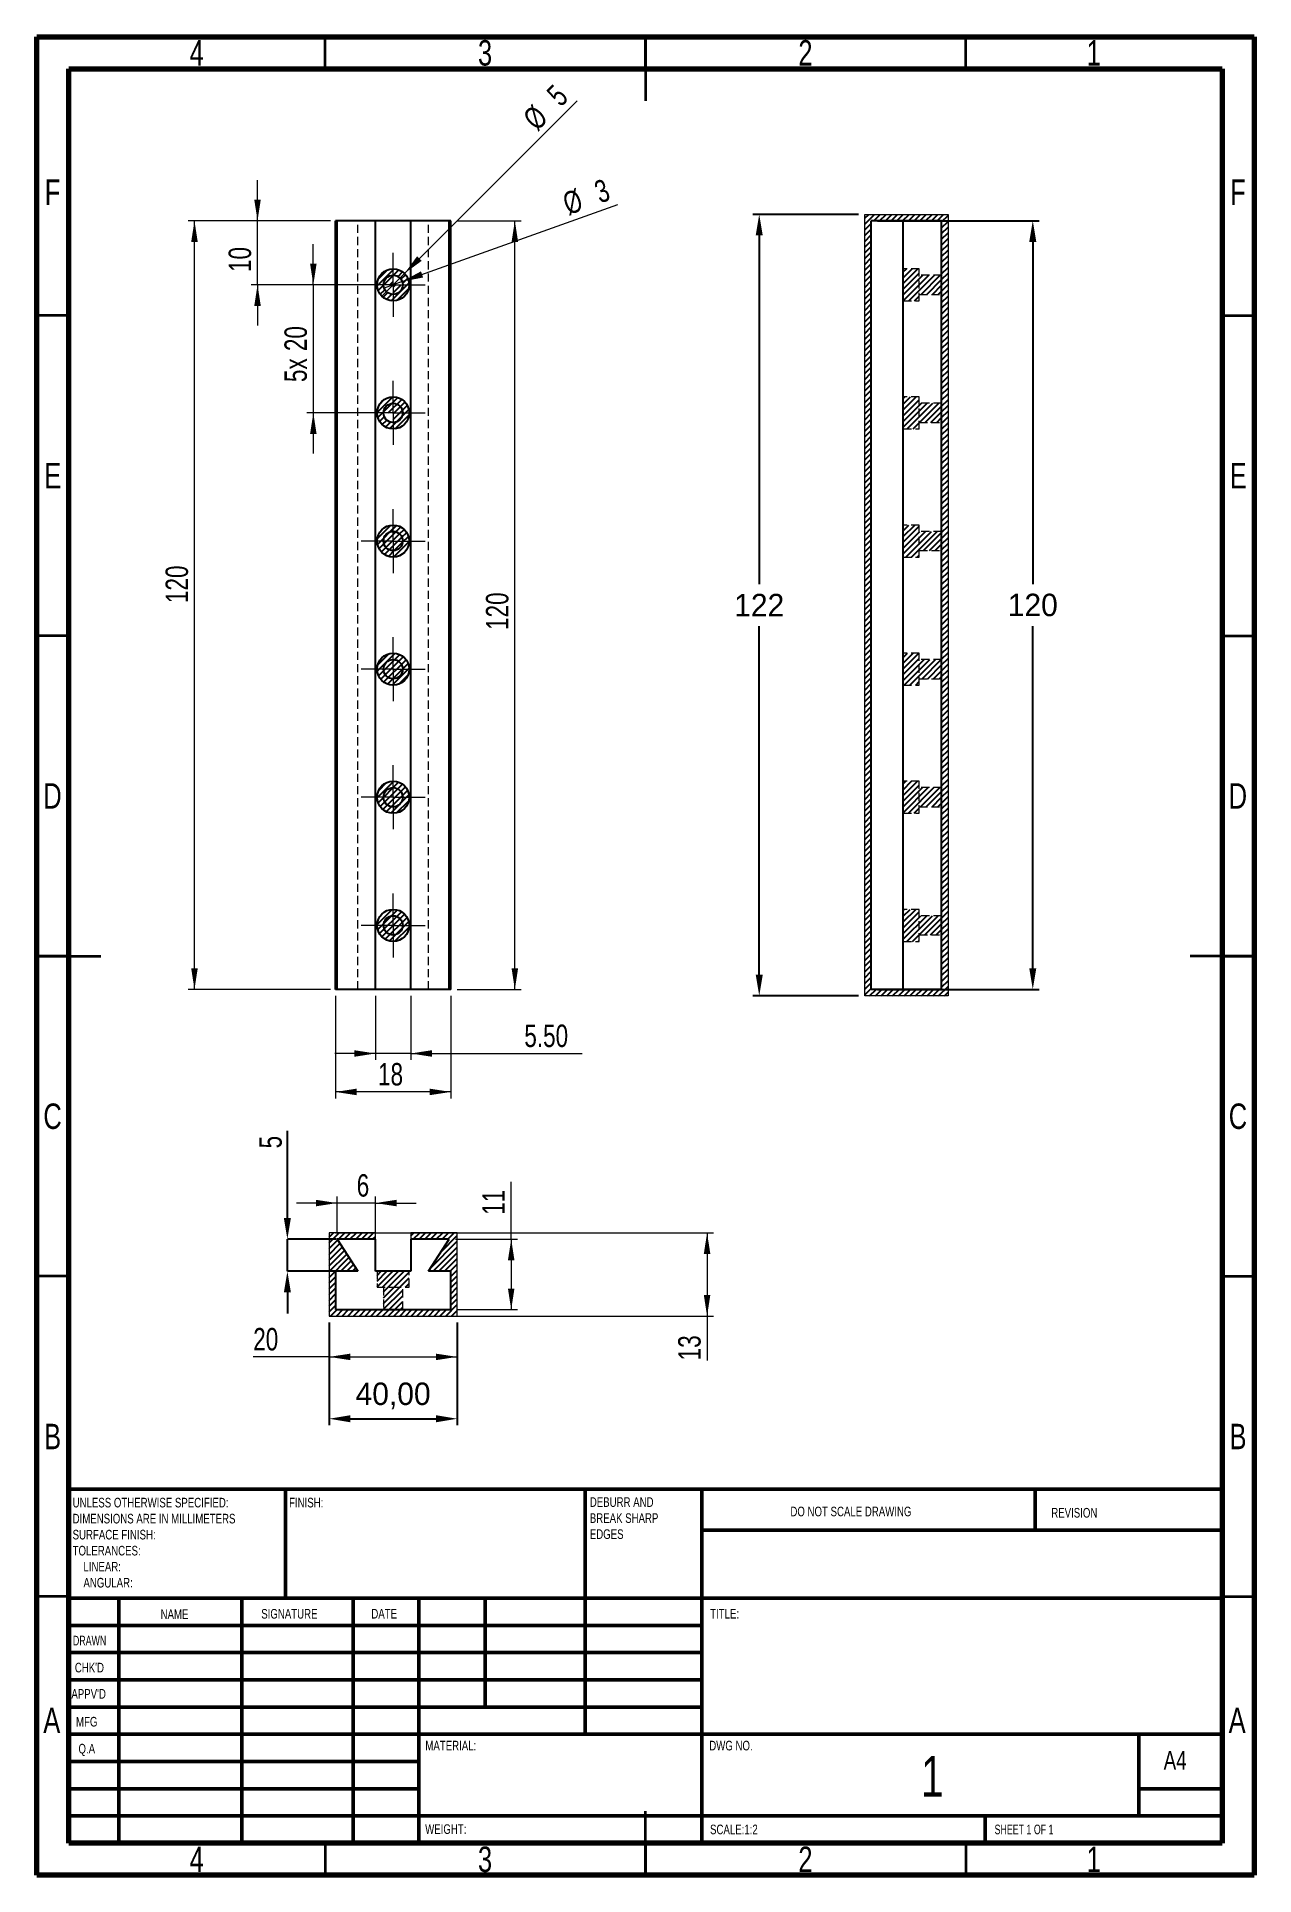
# Model space of a CAD drawing. Header units: millimetres. Extents: x 15 to 205, y 5 to 292.
import ezdxf

# ---------------------------------------------------------------- set-up
doc = ezdxf.new("R2010")
doc.units = ezdxf.units.MM
doc.header["$PDSIZE"] = -1
doc.linetypes.add('HIDDEN', pattern=[1.905, 1.27, -0.635])
doc.styles.add('SLDTEXTSTYLE0', font='TXT', dxfattribs={"width": 0.75})
doc.styles.add('SLDTEXTSTYLE1', font='TXT', dxfattribs={"width": 0.686449})
doc.styles.add('SLDTEXTSTYLE2', font='TXT', dxfattribs={"width": 0.6875})
doc.dimstyles.new('ISO-25', dxfattribs={"dimtxt": 2.5, "dimasz": 2.5, "dimexe": 1.25, "dimexo": 0.625, "dimtad": 1, "dimtxsty": 'Standard', "dimcen": 2.5, "dimadec": 0, "dimazin": 0, "dimtfac": 1, "dimtmove": 0, "dimatfit": 3, "dimfxl": 1, "dimarcsym": 0})
doc.dimstyles.new('SLDDIMSTYLE0', dxfattribs={"dimtxt": 3.5, "dimasz": 3.302, "dimexe": 0, "dimexo": 0.0625, "dimgap": 0.875, "dimtad": 1, "dimrnd": 1e-09, "dimzin": 12, "dimdsep": 46, "dimtxsty": 'SLDTEXTSTYLE0', "dimsah": 1, "dimcen": 0.09, "dimadec": 0, "dimazin": 3, "dimtfac": 1, "dimtmove": 0, "dimatfit": 0, "dimfxl": 1, "dimfrac": 2, "dimtolj": 1, "dimtzin": 12, "dimarcsym": 0})
doc.dimstyles.new('SLDDIMSTYLE1', dxfattribs={"dimtxt": 3.5, "dimasz": 3.302, "dimexe": 0, "dimexo": 0.0625, "dimgap": 0.875, "dimtad": 1, "dimrnd": 1e-09, "dimzin": 12, "dimdsep": 46, "dimtxsty": 'SLDTEXTSTYLE0', "dimblk1": 'NONE', "dimsah": 1, "dimcen": 0, "dimadec": 0, "dimazin": 3, "dimtfac": 1, "dimtmove": 0, "dimatfit": 3, "dimldrblk": 'NONE', "dimfxl": 1, "dimfrac": 2, "dimtolj": 1, "dimtzin": 12, "dimarcsym": 0})
doc.dimstyles.new('SLDDIMSTYLE2', dxfattribs={"dimtxt": 3.5, "dimasz": 3.302, "dimexe": 0, "dimexo": 0.0625, "dimgap": 0.875, "dimtad": 1, "dimrnd": 1e-09, "dimzin": 12, "dimdsep": 46, "dimtxsty": 'SLDTEXTSTYLE0', "dimsah": 1, "dimcen": 0.09, "dimadec": 0, "dimazin": 3, "dimtfac": 1, "dimtofl": 0, "dimtmove": 0, "dimatfit": 3, "dimfxl": 1, "dimfrac": 2, "dimtolj": 1, "dimtzin": 12, "dimarcsym": 0})
doc.dimstyles.new('SLDDIMSTYLE3', dxfattribs={"dimtxt": 3.5, "dimasz": 3.302, "dimexe": 0, "dimexo": 0.0625, "dimgap": 0.875, "dimtad": 1, "dimrnd": 1e-09, "dimzin": 4, "dimdsep": 46, "dimtxsty": 'SLDTEXTSTYLE0', "dimsah": 1, "dimcen": 0.09, "dimadec": 0, "dimazin": 1, "dimtfac": 1, "dimtmove": 0, "dimatfit": 0, "dimfxl": 1, "dimfrac": 2, "dimtolj": 1, "dimtzin": 12, "dimarcsym": 0})

# ---------------------------------------------------------------- blocks, each defined once
blk = doc.blocks.new('SW_NOTE_0')
at = {"color": 0, "linetype": 'Continuous', "lineweight": 0, "char_height": 1.5, "attachment_point": 1, "style": 'SLDTEXTSTYLE0'}
for s, insert in [('UNLESS OTHERWISE SPECIFIED:', (0, 1.93)), ('DIMENSIONS ARE IN MILLIMETERS', (0, -0.57)), ('TOLERANCES:', (0, -5.57)), ('SURFACE FINISH:', (0, -3.07)), ('LINEAR:', (1.69, -8.07)), ('ANGULAR:', (1.69, -10.57))]:
    blk.add_mtext(s, dxfattribs=dict(at, insert=insert))
blk = doc.blocks.new('SW_NOTE_1')
at = {"color": 0, "linetype": 'Continuous', "lineweight": 0, "char_height": 1.5, "attachment_point": 1, "style": 'SLDTEXTSTYLE0'}
for s, insert in [('DEBURR AND', (0, 1.93)), ('BREAK SHARP', (0, -0.57)), ('EDGES', (0, -3.07))]:
    blk.add_mtext(s, dxfattribs=dict(at, insert=insert))
blk = doc.blocks.new('_D')
at = {"color": 7, "linetype": 'Continuous', "lineweight": 18, "transparency": 16777216}
for p, q in [((58.16, 253.28), (58.16, 259.63)), ((69.61, 253.28), (57.16, 253.28)), ((58.16, 253.28), (58.16, 233.28)), ((69.61, 233.28), (57.16, 233.28)), ((58.16, 233.28), (58.16, 226.93))]:
    blk.add_line(p, q, dxfattribs=at)
for points in [[(58.16, 253.28), (58.67, 256.58), (57.65, 256.58)], [(58.16, 233.28), (57.65, 229.98), (58.67, 229.98)]]:
    blk.add_solid(points, dxfattribs=at)
at = {"color": 7, "linetype": 'Continuous', "lineweight": 18, "transparency": 16777216, "char_height": 3.5, "attachment_point": 1, "rotation": 90, "style": 'SLDTEXTSTYLE0'}
for s, insert in [('20', (53.65, 242.93)), ('5x', (53.65, 238.1))]:
    blk.add_mtext(s, dxfattribs=dict(at, insert=insert))
blk = doc.blocks.new('_D_1')
at = {"color": 7, "linetype": 'Continuous', "lineweight": 18, "transparency": 16777216}
for q in [(99.35, 282.02), (68.84, 251.51)]:
    blk.add_line((72.38, 255.05), q, dxfattribs=at)
blk.add_solid([(72.38, 255.05), (75.07, 257.02), (74.36, 257.74)], dxfattribs=at)
at = {"color": 7, "linetype": 'Continuous', "lineweight": 18, "transparency": 16777216, "char_height": 3.5, "attachment_point": 1, "rotation": 45, "style": 'SLDTEXTSTYLE0'}
for s, insert in [('5', (94.3, 283.41)), ('%%c', (90.6, 279.64))]:
    blk.add_mtext(s, dxfattribs=dict(at, insert=insert))
blk = doc.blocks.new('_NONE')
blk = doc.blocks.new('_D_2')
at = {"color": 7, "linetype": 'Continuous', "lineweight": 18, "transparency": 16777216}
for q in [(105.68, 265.83), (69.2, 252.77)]:
    blk.add_line((72.02, 253.79), q, dxfattribs=at)
blk.add_solid([(72.02, 253.79), (75.3, 254.42), (74.96, 255.38)], dxfattribs=at)
at = {"color": 7, "linetype": 'Continuous', "lineweight": 18, "transparency": 16777216, "char_height": 3.5, "attachment_point": 1, "rotation": 19.6987, "style": 'SLDTEXTSTYLE0'}
for s, insert in [('%%c', (96.76, 267.42)), ('3', (101.71, 269.25))]:
    blk.add_mtext(s, dxfattribs=dict(at, insert=insert))
blk = doc.blocks.new('_D_3')
at = {"color": 7, "linetype": 'Continuous', "lineweight": 18, "transparency": 16777216}
for p, q in [((49.45, 263.28), (49.45, 269.63)), ((60.61, 263.28), (48.45, 263.28)), ((49.45, 253.28), (49.45, 263.28)), ((64.61, 253.28), (48.45, 253.28)), ((49.45, 253.28), (49.45, 246.93))]:
    blk.add_line(p, q, dxfattribs=at)
for points in [[(49.45, 263.28), (49.96, 266.58), (48.94, 266.58)], [(49.45, 253.28), (48.94, 249.98), (49.96, 249.98)]]:
    blk.add_solid(points, dxfattribs=at)
at = {"color": 7, "linetype": 'Continuous', "lineweight": 18, "transparency": 16777216, "insert": (44.94, 255.28), "char_height": 3.5, "attachment_point": 1, "rotation": 90, "style": 'SLDTEXTSTYLE0'}
blk.add_mtext('10', dxfattribs=at)
blk = doc.blocks.new('_D_4')
at = {"color": 7, "linetype": 'Continuous', "lineweight": 18, "transparency": 16777216}
for p, q in [((60.86, 263.28), (38.61, 263.28)), ((39.61, 143.28), (39.61, 263.28)), ((60.86, 143.28), (38.61, 143.28))]:
    blk.add_line(p, q, dxfattribs=at)
for points in [[(39.61, 263.28), (39.1, 259.98), (40.12, 259.98)], [(39.61, 143.28), (40.12, 146.58), (39.1, 146.58)]]:
    blk.add_solid(points, dxfattribs=at)
at = {"color": 7, "linetype": 'Continuous', "lineweight": 18, "transparency": 16777216, "insert": (35.1, 203.6), "char_height": 3.5, "attachment_point": 1, "rotation": 90, "style": 'SLDTEXTSTYLE0'}
blk.add_mtext('120', dxfattribs=at)
blk = doc.blocks.new('_D_5')
at = {"color": 7, "linetype": 'Continuous', "lineweight": 18, "transparency": 16777216}
for p, q in [((61.61, 142.28), (61.61, 126.28)), ((79.61, 142.28), (79.61, 126.28)), ((79.61, 127.28), (61.61, 127.28))]:
    blk.add_line(p, q, dxfattribs=at)
for points in [[(61.61, 127.28), (64.91, 126.77), (64.91, 127.79)], [(79.61, 127.28), (76.31, 127.79), (76.31, 126.77)]]:
    blk.add_solid(points, dxfattribs=at)
at = {"color": 7, "linetype": 'Continuous', "lineweight": 18, "transparency": 16777216, "insert": (68.26, 131.79), "char_height": 3.5, "attachment_point": 1, "style": 'SLDTEXTSTYLE0'}
blk.add_mtext('18', dxfattribs=at)
blk = doc.blocks.new('_D_6')
at = {"color": 7, "linetype": 'Continuous', "lineweight": 18, "transparency": 16777216}
for p, q in [((80.61, 263.28), (90.61, 263.28)), ((89.61, 143.28), (89.61, 263.28)), ((80.61, 143.28), (90.61, 143.28))]:
    blk.add_line(p, q, dxfattribs=at)
for points in [[(89.61, 263.28), (89.1, 259.98), (90.12, 259.98)], [(89.61, 143.28), (90.12, 146.58), (89.1, 146.58)]]:
    blk.add_solid(points, dxfattribs=at)
at = {"color": 7, "linetype": 'Continuous', "lineweight": 18, "transparency": 16777216, "insert": (85.1, 199.4), "char_height": 3.5, "attachment_point": 1, "rotation": 90, "style": 'SLDTEXTSTYLE0'}
blk.add_mtext('120', dxfattribs=at)
blk = doc.blocks.new('_D_7')
at = {"color": 7, "linetype": 'Continuous', "lineweight": 18, "transparency": 16777216}
for p, q in [((67.86, 142.28), (67.86, 132.28)), ((73.36, 142.28), (73.36, 132.28)), ((67.86, 133.28), (61.51, 133.28)), ((73.36, 133.28), (67.86, 133.28)), ((73.36, 133.28), (100.14, 133.28))]:
    blk.add_line(p, q, dxfattribs=at)
for points in [[(67.86, 133.28), (64.56, 133.79), (64.56, 132.77)], [(73.36, 133.28), (76.66, 132.77), (76.66, 133.79)]]:
    blk.add_solid(points, dxfattribs=at)
at = {"color": 7, "linetype": 'Continuous', "lineweight": 18, "transparency": 16777216, "insert": (91.09, 137.79), "char_height": 3.5, "attachment_point": 1, "style": 'SLDTEXTSTYLE0'}
blk.add_mtext('5.50', dxfattribs=at)
blk = doc.blocks.new('SW_CENTERMARKSYMBOL_0')
at = {"color": 0, "linetype": 'Continuous', "lineweight": 0}
for p, q in [((0, 2.5), (0, 5)), ((-2.5, 0), (-5, 0)), ((0, 0), (-2.5, 0)), ((0, 0), (0, 2.5)), ((0, 0), (0, -2.5)), ((0, 0), (2.5, 0)), ((2.5, 0), (5, 0)), ((0, -2.5), (0, -5))]:
    blk.add_line(p, q, dxfattribs=at)
blk = doc.blocks.new('SW_CENTERMARKSYMBOL_1')
at = {"color": 0, "linetype": 'Continuous', "lineweight": 0}
for p, q in [((0, 2.5), (0, 5)), ((-2.5, 0), (-5, 0)), ((0, 0), (-2.5, 0)), ((0, 0), (0, 2.5)), ((0, 0), (0, -2.5)), ((0, 0), (2.5, 0)), ((2.5, 0), (5, 0)), ((0, -2.5), (0, -5))]:
    blk.add_line(p, q, dxfattribs=at)
blk = doc.blocks.new('SW_CENTERMARKSYMBOL_2')
at = {"color": 0, "linetype": 'Continuous', "lineweight": 0}
for p, q in [((0, 2.5), (0, 5)), ((-2.5, 0), (-5, 0)), ((0, 0), (-2.5, 0)), ((0, 0), (0, 2.5)), ((0, 0), (0, -2.5)), ((0, 0), (2.5, 0)), ((2.5, 0), (5, 0)), ((0, -2.5), (0, -5))]:
    blk.add_line(p, q, dxfattribs=at)
blk = doc.blocks.new('SW_CENTERMARKSYMBOL_3')
at = {"color": 0, "linetype": 'Continuous', "lineweight": 0}
for p, q in [((0, 2.5), (0, 5)), ((-2.5, 0), (-5, 0)), ((0, 0), (-2.5, 0)), ((0, 0), (0, 2.5)), ((0, 0), (0, -2.5)), ((0, 0), (2.5, 0)), ((2.5, 0), (5, 0)), ((0, -2.5), (0, -5))]:
    blk.add_line(p, q, dxfattribs=at)
blk = doc.blocks.new('SW_CENTERMARKSYMBOL_4')
at = {"color": 0, "linetype": 'Continuous', "lineweight": 0}
for p, q in [((0, 2.5), (0, 5)), ((-2.5, 0), (-5, 0)), ((0, 0), (-2.5, 0)), ((0, 0), (0, 2.5)), ((0, 0), (0, -2.5)), ((0, 0), (2.5, 0)), ((2.5, 0), (5, 0)), ((0, -2.5), (0, -5))]:
    blk.add_line(p, q, dxfattribs=at)
blk = doc.blocks.new('SW_CENTERMARKSYMBOL_5')
at = {"color": 0, "linetype": 'Continuous', "lineweight": 0}
for p, q in [((0, 2.5), (0, 5)), ((-2.5, 0), (-5, 0)), ((0, 0), (-2.5, 0)), ((0, 0), (0, 2.5)), ((0, 0), (0, -2.5)), ((0, 0), (2.5, 0)), ((2.5, 0), (5, 0)), ((0, -2.5), (0, -5))]:
    blk.add_line(p, q, dxfattribs=at)
blk = doc.blocks.new('SW_CENTERMARKSYMBOL_6')
at = {"color": 0, "linetype": 'Continuous', "lineweight": 0}
for p, q in [((0, 2.5), (0, 5)), ((-2.5, 0), (-5, 0)), ((0, 0), (-2.5, 0)), ((0, 0), (0, 2.5)), ((0, 0), (0, -2.5)), ((0, 0), (2.5, 0)), ((2.5, 0), (5, 0)), ((0, -2.5), (0, -5))]:
    blk.add_line(p, q, dxfattribs=at)
blk = doc.blocks.new('SW_CENTERMARKSYMBOL_7')
at = {"color": 0, "linetype": 'Continuous', "lineweight": 0}
for p, q in [((0, 2.5), (0, 5)), ((-2.5, 0), (-5, 0)), ((0, 0), (-2.5, 0)), ((0, 0), (0, 2.5)), ((0, 0), (0, -2.5)), ((0, 0), (2.5, 0)), ((2.5, 0), (5, 0)), ((0, -2.5), (0, -5))]:
    blk.add_line(p, q, dxfattribs=at)
blk = doc.blocks.new('SW_CENTERMARKSYMBOL_8')
at = {"color": 0, "linetype": 'Continuous', "lineweight": 0}
for p, q in [((0, 2.5), (0, 5)), ((-2.5, 0), (-5, 0)), ((0, 0), (-2.5, 0)), ((0, 0), (0, 2.5)), ((0, 0), (0, -2.5)), ((0, 0), (2.5, 0)), ((2.5, 0), (5, 0)), ((0, -2.5), (0, -5))]:
    blk.add_line(p, q, dxfattribs=at)
blk = doc.blocks.new('SW_CENTERMARKSYMBOL_9')
at = {"color": 0, "linetype": 'Continuous', "lineweight": 0}
for p, q in [((0, 2.5), (0, 5)), ((-2.5, 0), (-5, 0)), ((0, 0), (-2.5, 0)), ((0, 0), (0, 2.5)), ((0, 0), (0, -2.5)), ((0, 0), (2.5, 0)), ((2.5, 0), (5, 0)), ((0, -2.5), (0, -5))]:
    blk.add_line(p, q, dxfattribs=at)
blk = doc.blocks.new('SW_CENTERMARKSYMBOL_10')
at = {"color": 0, "linetype": 'Continuous', "lineweight": 0}
for p, q in [((0, 2.5), (0, 5)), ((-2.5, 0), (-5, 0)), ((0, 0), (-2.5, 0)), ((0, 0), (0, 2.5)), ((0, 0), (0, -2.5)), ((0, 0), (2.5, 0)), ((2.5, 0), (5, 0)), ((0, -2.5), (0, -5))]:
    blk.add_line(p, q, dxfattribs=at)
blk = doc.blocks.new('SW_CENTERMARKSYMBOL_11')
at = {"color": 0, "linetype": 'Continuous', "lineweight": 0}
for p, q in [((0, 2.5), (0, 5)), ((-2.5, 0), (-5, 0)), ((0, 0), (-2.5, 0)), ((0, 0), (0, 2.5)), ((0, 0), (0, -2.5)), ((0, 0), (2.5, 0)), ((2.5, 0), (5, 0)), ((0, -2.5), (0, -5))]:
    blk.add_line(p, q, dxfattribs=at)
blk = doc.blocks.new('_D_12')
at = {"color": 7, "linetype": 'Continuous', "lineweight": 18, "transparency": 16777216}
for p, q in [((60.61, 91.29), (60.61, 84.92)), ((80.61, 91.29), (80.61, 84.92)), ((60.61, 85.92), (48.78, 85.92)), ((60.61, 85.92), (80.61, 85.92))]:
    blk.add_line(p, q, dxfattribs=at)
for points in [[(60.61, 85.92), (63.91, 85.41), (63.91, 86.42)], [(80.61, 85.92), (77.31, 86.42), (77.31, 85.41)]]:
    blk.add_solid(points, dxfattribs=at)
at = {"color": 7, "linetype": 'Continuous', "lineweight": 18, "transparency": 16777216, "insert": (48.78, 90.43), "char_height": 3.5, "attachment_point": 1, "style": 'SLDTEXTSTYLE0'}
blk.add_mtext('20', dxfattribs=at)
blk = doc.blocks.new('_D_13')
at = {"color": 7, "linetype": 'Continuous', "lineweight": 18, "transparency": 16777216}
for p, q in [((61.61, 105.29), (120.61, 105.29)), ((119.61, 105.29), (119.61, 92.29)), ((61.61, 92.29), (120.61, 92.29)), ((119.61, 92.29), (119.61, 85.38))]:
    blk.add_line(p, q, dxfattribs=at)
for points in [[(119.61, 105.29), (119.1, 101.99), (120.12, 101.99)], [(119.61, 92.29), (120.12, 95.59), (119.1, 95.59)]]:
    blk.add_solid(points, dxfattribs=at)
at = {"color": 7, "linetype": 'Continuous', "lineweight": 18, "transparency": 16777216, "insert": (115.1, 85.38), "char_height": 3.5, "attachment_point": 1, "rotation": 90, "style": 'SLDTEXTSTYLE0'}
blk.add_mtext('13', dxfattribs=at)
blk = doc.blocks.new('_D_14')
at = {"color": 7, "linetype": 'Continuous', "lineweight": 18, "transparency": 16777216}
for p, q in [((89.04, 104.29), (89.04, 113.27)), ((80.36, 104.29), (90.04, 104.29)), ((89.04, 104.29), (89.04, 93.29)), ((80.61, 93.29), (90.04, 93.29))]:
    blk.add_line(p, q, dxfattribs=at)
for points in [[(89.04, 104.29), (88.53, 100.99), (89.55, 100.99)], [(89.04, 93.29), (89.55, 96.59), (88.53, 96.59)]]:
    blk.add_solid(points, dxfattribs=at)
at = {"color": 7, "linetype": 'Continuous', "lineweight": 18, "transparency": 16777216, "insert": (84.53, 108.1), "char_height": 3.5, "attachment_point": 1, "rotation": 90, "style": 'SLDTEXTSTYLE0'}
blk.add_mtext('11', dxfattribs=at)
blk = doc.blocks.new('_D_16')
at = {"color": 0, "linetype": 'Continuous', "lineweight": -2, "transparency": 16777216}
for p, q in [((54.11, 107.59), (54.11, 121.19)), ((61.8, 104.29), (54.11, 104.29)), ((54.11, 99.29), (54.11, 104.29)), ((61.55, 99.29), (54.11, 99.29)), ((54.11, 95.99), (54.11, 92.69))]:
    blk.add_line(p, q, dxfattribs=at)
at = {"color": 0, "linetype": 'Continuous', "transparency": 16777216}
for points in [[(53.56, 107.59), (54.66, 107.59), (54.11, 104.29)], [(53.56, 95.99), (54.66, 95.99), (54.11, 99.29)]]:
    blk.add_solid(points, dxfattribs=at)
at = {"layer": 'Defpoints', "color": 0, "linetype": 'Continuous', "transparency": 16777216}
for p in [(54.11, 104.29), (61.86, 104.29), (61.61, 99.29)]:
    blk.add_point(p, dxfattribs=at)
at = {"color": 0, "linetype": 'Continuous', "lineweight": 18, "transparency": 16777216, "insert": (49.73, 119.44), "char_height": 3.5, "attachment_point": 2, "rotation": 90, "style": 'SLDTEXTSTYLE0'}
blk.add_mtext('\\A1;5', dxfattribs=at)
blk = doc.blocks.new('_D_17')
at = {"color": 7, "linetype": 'Continuous', "lineweight": 18, "transparency": 16777216}
for p, q in [((61.86, 109.93), (55.51, 109.93)), ((61.86, 105.29), (61.86, 110.93)), ((67.86, 109.93), (61.86, 109.93)), ((67.86, 105.29), (67.86, 110.93)), ((67.86, 109.93), (74.21, 109.93))]:
    blk.add_line(p, q, dxfattribs=at)
for points in [[(61.86, 109.93), (58.56, 110.44), (58.56, 109.42)], [(67.86, 109.93), (71.16, 109.42), (71.16, 110.44)]]:
    blk.add_solid(points, dxfattribs=at)
at = {"color": 7, "linetype": 'Continuous', "lineweight": 18, "transparency": 16777216, "insert": (64.93, 114.44), "char_height": 3.5, "attachment_point": 1, "style": 'SLDTEXTSTYLE0'}
blk.add_mtext('6', dxfattribs=at)
blk = doc.blocks.new('*D34')
at = {"color": 0, "lineweight": -2, "transparency": 16777216}
for p, q in [((143.22, 264.28), (126.75, 264.28)), ((127.75, 260.98), (127.75, 206.55)), ((127.75, 145.58), (127.75, 200.01)), ((143.22, 142.28), (126.75, 142.28))]:
    blk.add_line(p, q, dxfattribs=at)
at = {"color": 0, "transparency": 16777216}
for points in [[(127.2, 260.98), (128.3, 260.98), (127.75, 264.28)], [(127.2, 145.58), (128.3, 145.58), (127.75, 142.28)]]:
    blk.add_solid(points, dxfattribs=at)
at = {"layer": 'Defpoints', "color": 0, "transparency": 16777216}
for p in [(144.22, 264.28), (127.75, 142.28), (144.22, 142.28)]:
    blk.add_point(p, dxfattribs=at)
at = {"color": 0, "transparency": 16777216, "insert": (127.75, 203.28), "char_height": 3.5, "attachment_point": 5}
blk.add_mtext('122', dxfattribs=at)
blk = doc.blocks.new('*D35')
at = {"color": 0, "lineweight": -2, "transparency": 16777216}
for p, q in [((146.22, 263.28), (171.44, 263.28)), ((170.44, 259.98), (170.44, 206.55)), ((170.44, 146.58), (170.44, 200.01)), ((146.22, 143.28), (171.44, 143.28))]:
    blk.add_line(p, q, dxfattribs=at)
at = {"color": 0, "transparency": 16777216}
for points in [[(169.89, 259.98), (170.99, 259.98), (170.44, 263.28)], [(169.89, 146.58), (170.99, 146.58), (170.44, 143.28)]]:
    blk.add_solid(points, dxfattribs=at)
at = {"layer": 'Defpoints', "color": 0, "transparency": 16777216}
for p in [(145.22, 263.28), (145.22, 143.28), (170.44, 143.28)]:
    blk.add_point(p, dxfattribs=at)
at = {"color": 0, "transparency": 16777216, "insert": (170.44, 203.28), "char_height": 3.5, "attachment_point": 5}
blk.add_mtext('120', dxfattribs=at)
blk = doc.blocks.new('*D36')
at = {"color": 0, "lineweight": -2, "transparency": 16777216}
for p, q in [((60.61, 91.29), (60.61, 75.26)), ((80.61, 91.29), (80.61, 75.26)), ((63.91, 76.26), (77.31, 76.26))]:
    blk.add_line(p, q, dxfattribs=at)
at = {"color": 0, "transparency": 16777216}
for points in [[(63.91, 76.81), (63.91, 75.71), (60.61, 76.26)], [(77.31, 76.81), (77.31, 75.71), (80.61, 76.26)]]:
    blk.add_solid(points, dxfattribs=at)
at = {"layer": 'Defpoints', "color": 0, "transparency": 16777216}
for p in [(60.61, 92.29), (80.61, 92.29), (80.61, 76.26)]:
    blk.add_point(p, dxfattribs=at)
at = {"color": 0, "transparency": 16777216, "insert": (70.61, 79.83), "char_height": 3.5, "attachment_point": 5}
blk.add_mtext('40,00', dxfattribs=at)

msp = doc.modelspace()

# ---------------------------------------------------------------- hatches: boundary and pattern name
h = msp.add_hatch()
h.set_pattern_fill('ANSI31', color=256, scale=0.2)
h.paths.add_polyline_path([(157.2191, 264.2797), (144.2191, 264.2797), (144.2191, 142.2797), (157.2191, 142.2797)])
h.paths.add_polyline_path([(145.2191, 263.2797), (150.2191, 263.2797), (156.2191, 263.2797), (156.2191, 143.2797), (150.2191, 143.2797), (145.2191, 143.2797)], flags=16)
h.paths.add_polyline_path([(150.2191, 255.7797), (152.7191, 255.7797), (152.7191, 250.7797), (150.2191, 250.7797), (150.2191, 235.7797), (152.7191, 235.7797), (152.7191, 230.7797), (150.2191, 230.7797), (150.2191, 215.7797), (152.7191, 215.7797), (152.7191, 210.7797), (150.2191, 210.7797), (150.2191, 195.7797), (152.7191, 195.7797), (152.7191, 190.7797), (150.2191, 190.7797), (150.2191, 175.7797), (152.7191, 175.7797), (152.7191, 170.7797), (150.2191, 170.7797), (150.2191, 155.7797), (152.7191, 155.7797), (152.7191, 150.7797), (150.2191, 150.7797)], flags=0)
h = msp.add_hatch()
h.set_pattern_fill('ANSI31', color=256, scale=0.2)
h.paths.add_polyline_path([(73.1123, 99.2903), (68.1123, 99.2903), (68.1123, 96.7903), (70.6123, 96.7903), (73.1123, 96.7903)], flags=17)
h.paths.add_polyline_path([(72.1123, 96.7903), (70.6123, 96.7903), (69.1123, 96.7903), (69.1123, 93.2903), (72.1123, 93.2903)], flags=17)
h.paths.add_polyline_path([(61.6123, 99.2903), (65.1123, 99.2903), (61.8623, 104.2903), (67.8623, 104.2903), (67.8623, 105.2903), (60.6123, 105.2903), (60.6123, 92.2903), (80.6123, 92.2903), (80.6123, 105.2903), (73.3623, 105.2903), (73.3623, 104.2903), (79.3623, 104.2903), (76.1123, 99.2903), (79.6123, 99.2903), (79.6123, 93.2903), (61.6123, 93.2903)])
h.paths.add_polyline_path([(73.1123, 173.2797), (72.1123, 173.2797, -0.41421356), (70.6123, 171.7797), (70.6123, 170.7797, 0.41421356)])
h.paths.add_polyline_path([(72.1123, 173.2797), (70.6123, 173.2797), (70.6123, 171.7797, 0.41421356)], flags=17)
h.paths.add_polyline_path([(70.6123, 174.7797, 0.41421356), (69.1123, 173.2797), (70.6123, 173.2797)], flags=17)
h.paths.add_polyline_path([(70.6123, 174.7797), (70.6123, 175.7797, 0.41421356), (68.1123, 173.2797), (69.1123, 173.2797, -0.41421356)])
h.paths.add_polyline_path([(69.1123, 173.2797), (68.1123, 173.2797, 0.41421356), (70.6123, 170.7797), (70.6123, 171.7797, -0.41421356)])
h.paths.add_polyline_path([(70.6123, 173.2797), (69.1123, 173.2797, 0.41421356), (70.6123, 171.7797)], flags=17)
h.paths.add_polyline_path([(70.6123, 174.7797), (70.6123, 173.2797), (72.1123, 173.2797, 0.41421356)], flags=17)
h.paths.add_polyline_path([(70.6123, 175.7797), (70.6123, 174.7797, -0.41421356), (72.1123, 173.2797), (73.1123, 173.2797, 0.41421356)])
h.paths.add_polyline_path([(70.6123, 155.7797), (70.6123, 154.7797, -0.41421356), (72.1123, 153.2797), (73.1123, 153.2797, 0.41421356)])
h.paths.add_polyline_path([(70.6123, 155.7797, 0.41421356), (68.1123, 153.2797), (69.1123, 153.2797, -0.41421356), (70.6123, 154.7797)])
h.paths.add_polyline_path([(70.6123, 154.7797, 0.41421356), (69.1123, 153.2797), (70.6123, 153.2797)], flags=17)
h.paths.add_polyline_path([(70.6123, 154.7797), (70.6123, 153.2797), (72.1123, 153.2797, 0.41421356)], flags=17)
h.paths.add_polyline_path([(73.1123, 153.2797), (72.1123, 153.2797, -0.41421356), (70.6123, 151.7797), (70.6123, 150.7797, 0.41421356)])
h.paths.add_polyline_path([(72.1123, 153.2797), (70.6123, 153.2797), (70.6123, 151.7797, 0.41421356)], flags=17)
h.paths.add_polyline_path([(70.6123, 153.2797), (69.1123, 153.2797, 0.41421356), (70.6123, 151.7797)], flags=17)
h.paths.add_polyline_path([(69.1123, 153.2797), (68.1123, 153.2797, 0.41421356), (70.6123, 150.7797), (70.6123, 151.7797, -0.41421356)])
h.paths.add_polyline_path([(73.1123, 193.2797), (72.1123, 193.2797, -0.41421356), (70.6123, 191.7797), (70.6123, 190.7797, 0.41421356)])
h.paths.add_polyline_path([(72.1123, 193.2797), (70.6123, 193.2797), (70.6123, 191.7797, 0.41421356)], flags=17)
h.paths.add_polyline_path([(70.6123, 193.2797), (69.1123, 193.2797, 0.41421356), (70.6123, 191.7797)], flags=17)
h.paths.add_polyline_path([(70.6123, 194.7797, 0.41421356), (69.1123, 193.2797), (70.6123, 193.2797)], flags=17)
h.paths.add_polyline_path([(70.6123, 194.7797), (70.6123, 195.7797, 0.41421356), (68.1123, 193.2797), (69.1123, 193.2797, -0.41421356)])
h.paths.add_polyline_path([(70.6123, 194.7797), (70.6123, 193.2797), (72.1123, 193.2797, 0.41421356)], flags=17)
h.paths.add_polyline_path([(70.6123, 195.7797), (70.6123, 194.7797, -0.41421356), (72.1123, 193.2797), (73.1123, 193.2797, 0.41421356)])
h.paths.add_polyline_path([(69.1123, 193.2797), (68.1123, 193.2797, 0.41421356), (70.6123, 190.7797), (70.6123, 191.7797, -0.41421356)])
h.paths.add_polyline_path([(73.1123, 213.2797, 1), (68.1123, 213.2797, 1)])
h.paths.add_polyline_path([(69.1123, 213.2797, -1), (72.1123, 213.2797, -1)], flags=16)
h.paths.add_polyline_path([(70.6123, 213.2797), (69.1123, 213.2797, 0.41421356), (70.6123, 211.7797)], flags=0)
h.paths.add_polyline_path([(72.1123, 213.2797), (70.6123, 213.2797), (70.6123, 211.7797, 0.41421356)], flags=0)
h.paths.add_polyline_path([(70.6123, 214.7797), (70.6123, 213.2797), (72.1123, 213.2797, 0.41421356)], flags=0)
h.paths.add_polyline_path([(72.1123, 233.2797), (70.6123, 233.2797), (70.6123, 231.7797, 0.41421356)], flags=17)
h.paths.add_polyline_path([(70.6123, 234.7797), (70.6123, 233.2797), (72.1123, 233.2797, 0.41421356)], flags=17)
h.paths.add_polyline_path([(70.6123, 234.7797, 0.41421356), (69.1123, 233.2797), (70.6123, 233.2797)], flags=17)
h.paths.add_polyline_path([(70.6123, 234.7797), (70.6123, 235.7797, 0.41421356), (68.1123, 233.2797), (69.1123, 233.2797, -0.41421356)])
h.paths.add_polyline_path([(69.1123, 233.2797), (68.1123, 233.2797, 0.41421356), (70.6123, 230.7797), (70.6123, 231.7797, -0.41421356)])
h.paths.add_polyline_path([(73.1123, 233.2797), (72.1123, 233.2797, -0.41421356), (70.6123, 231.7797), (70.6123, 230.7797, 0.41421356)])
h.paths.add_polyline_path([(70.6123, 235.7797), (70.6123, 234.7797, -0.41421356), (72.1123, 233.2797), (73.1123, 233.2797, 0.41421356)])
h.paths.add_polyline_path([(73.1123, 253.2797), (72.1123, 253.2797, -0.41421356), (70.6123, 251.7797), (70.6123, 250.7797, 0.41421356)])
h.paths.add_polyline_path([(72.1123, 253.2797), (70.6123, 253.2797), (70.6123, 251.7797, 0.41421356)], flags=17)
h.paths.add_polyline_path([(70.6123, 251.7797, -0.41421356), (69.1123, 253.2797), (68.1123, 253.2797, 0.41421356), (70.6123, 250.7797)])
h.paths.add_polyline_path([(70.6123, 254.7797, 0.41421356), (69.1123, 253.2797), (70.6123, 253.2797)], flags=17)
h.paths.add_polyline_path([(70.6123, 254.7797), (70.6123, 255.7797, 0.41421356), (68.1123, 253.2797), (69.1123, 253.2797, -0.41421356)])
h.paths.add_polyline_path([(70.6123, 255.7797), (70.6123, 254.7797, -0.41421356), (72.1123, 253.2797), (73.1123, 253.2797, 0.41421356)])
h = msp.add_hatch()
h.set_pattern_fill('ANSI31', color=256, scale=0.2)
h.paths.add_polyline_path([(152.7191, 215.7797), (150.2191, 215.7797), (150.2191, 210.7797), (152.7191, 210.7797)])
h.paths.add_polyline_path([(156.2191, 214.7797), (152.7191, 214.7797), (152.7191, 211.7797), (156.2191, 211.7797)])
h.paths.add_polyline_path([(152.7191, 195.7797), (150.2191, 195.7797), (150.2191, 190.7797), (152.7191, 190.7797)])
h.paths.add_polyline_path([(156.2191, 194.7797), (152.7191, 194.7797), (152.7191, 191.7797), (156.2191, 191.7797)])
h.paths.add_polyline_path([(152.7191, 175.7797), (150.2191, 175.7797), (150.2191, 170.7797), (152.7191, 170.7797)])
h.paths.add_polyline_path([(156.2191, 174.7797), (152.7191, 174.7797), (152.7191, 171.7797), (156.2191, 171.7797)])
h.paths.add_polyline_path([(152.7191, 155.7797), (150.2191, 155.7797), (150.2191, 150.7797), (152.7191, 150.7797)])
h.paths.add_polyline_path([(156.2191, 154.7797), (152.7191, 154.7797), (152.7191, 151.7797), (156.2191, 151.7797)])
h.paths.add_polyline_path([(152.7191, 235.7797), (150.2191, 235.7797), (150.2191, 230.7797), (152.7191, 230.7797)])
h.paths.add_polyline_path([(156.2191, 234.7797), (152.7191, 234.7797), (152.7191, 231.7797), (156.2191, 231.7797)])
h.paths.add_polyline_path([(156.2191, 254.7797), (152.7191, 254.7797), (152.7191, 251.7797), (156.2191, 251.7797)])
h.paths.add_polyline_path([(152.7191, 255.7797), (150.2191, 255.7797), (150.2191, 250.7797), (152.7191, 250.7797)])
h = msp.add_hatch()
h.set_pattern_fill('ANSI31', color=256, scale=0.2)
h.paths.add_polyline_path([(70.6123, 214.7797), (70.6123, 213.2797), (72.1123, 213.2797, 0.41421356)])
h.paths.add_polyline_path([(70.6123, 214.7797, 0.41421356), (69.1123, 213.2797), (70.6123, 213.2797)])
h.paths.add_polyline_path([(72.1123, 213.2797), (70.6123, 213.2797), (70.6123, 211.7797, 0.41421356)])
h.paths.add_polyline_path([(70.6123, 213.2797), (69.1123, 213.2797, 0.41421356), (70.6123, 211.7797)])

# ---------------------------------------------------------------- linework, layer by layer
at = {"color": 7, "linetype": 'Continuous', "lineweight": 70}
for p, q in [((15, 5), (15, 292)), ((15, 292), (205, 292)), ((205, 292), (205, 5)), ((20, 10), (20, 287)), ((20, 287), (200, 287)), ((200, 287), (200, 10)), ((200, 10), (20, 10)), ((205, 5), (15, 5))]:
    msp.add_line(p, q, dxfattribs=at)
at = {"color": 7, "linetype": 'Continuous', "lineweight": 35}
for p, q in [((60, 287), (60, 292)), ((110, 292), (110, 282)), ((110, 287), (110, 292)), ((160, 287), (160, 292)), ((20, 248.5), (15, 248.5)), ((200, 248.5), (205, 248.5)), ((20, 198.5), (15, 198.5)), ((200, 198.5), (205, 198.5)), ((15, 148.5), (25, 148.5)), ((20, 148.5), (15, 148.5)), ((205, 148.5), (195, 148.5)), ((200, 148.5), (205, 148.5)), ((20, 98.5), (15, 98.5)), ((200, 98.5), (205, 98.5)), ((20, 48.5), (15, 48.5)), ((200, 48.5), (205, 48.5)), ((110, 5), (110, 15)), ((60, 10), (60, 5)), ((110, 10), (110, 5)), ((160, 10), (160, 5))]:
    msp.add_line(p, q, dxfattribs=at)
at = {"color": 7, "linetype": 'Continuous', "lineweight": 18}
for p, q in [((144.2191, 264.2797), (157.2191, 264.2797)), ((144.2191, 142.2797), (144.2191, 264.2797)), ((157.2191, 264.2797), (157.2191, 142.2797)), ((157.2191, 142.2797), (144.2191, 142.2797)), ((67.8623, 105.2903), (60.6123, 105.2903)), ((60.6123, 105.2903), (60.6123, 92.2903)), ((67.8623, 104.2903), (67.8623, 105.2903)), ((80.6123, 105.2903), (73.3623, 105.2903)), ((73.3623, 105.2903), (73.3623, 104.2903)), ((80.6123, 92.2903), (80.6123, 105.2903)), ((60.6123, 92.2903), (80.6123, 92.2903))]:
    msp.add_line(p, q, dxfattribs=at)
at = {"color": 7, "linetype": 'Continuous', "lineweight": 25}
for p, q in [((61.6123, 143.2797), (61.6123, 263.2797)), ((61.8623, 263.2797), (61.6123, 263.2797)), ((67.8623, 263.2797), (61.8623, 263.2797)), ((61.8623, 143.2797), (61.8623, 263.2797)), ((67.8623, 143.2797), (67.8623, 263.2797)), ((73.3623, 263.2797), (67.8623, 263.2797)), ((73.3623, 143.2797), (73.3623, 263.2797)), ((79.3623, 263.2797), (73.3623, 263.2797)), ((79.3623, 143.2797), (79.3623, 263.2797)), ((79.6123, 263.2797), (79.3623, 263.2797)), ((79.6123, 143.2797), (79.6123, 263.2797)), ((145.2191, 143.2797), (145.2191, 263.2797)), ((150.2191, 263.2797), (145.2191, 263.2797)), ((150.2191, 143.2797), (150.2191, 263.2797)), ((156.2191, 263.2797), (150.2191, 263.2797)), ((156.2191, 143.2797), (156.2191, 263.2797)), ((61.8623, 143.2797), (61.6123, 143.2797)), ((67.8623, 143.2797), (61.8623, 143.2797)), ((73.3623, 143.2797), (67.8623, 143.2797)), ((79.3623, 143.2797), (73.3623, 143.2797)), ((79.6123, 143.2797), (79.3623, 143.2797)), ((150.2191, 143.2797), (145.2191, 143.2797)), ((156.2191, 143.2797), (150.2191, 143.2797)), ((67.8623, 104.2903), (61.8623, 104.2903)), ((61.8623, 104.2903), (65.1123, 99.2903)), ((67.8623, 99.2903), (67.8623, 104.2903)), ((73.3623, 104.2903), (73.3623, 99.2903)), ((79.3623, 104.2903), (73.3623, 104.2903)), ((76.1123, 99.2903), (79.3623, 104.2903)), ((61.6123, 99.2903), (61.6123, 93.2903)), ((65.1123, 99.2903), (61.6123, 99.2903)), ((73.3623, 99.2903), (67.8623, 99.2903)), ((79.6123, 99.2903), (76.1123, 99.2903)), ((79.6123, 93.2903), (79.6123, 99.2903)), ((61.6123, 93.2903), (79.6123, 93.2903))]:
    msp.add_line(p, q, dxfattribs=at)
at = {"color": 7, "linetype": 'HIDDEN', "lineweight": 18}
for p, q in [((65.1123, 143.2797), (65.1123, 263.2797)), ((76.1123, 143.2797), (76.1123, 263.2797)), ((152.7191, 255.7797), (150.2191, 255.7797)), ((152.7191, 250.7797), (152.7191, 255.7797)), ((156.2191, 254.7797), (152.7191, 254.7797)), ((150.2191, 250.7797), (152.7191, 250.7797)), ((152.7191, 251.7797), (156.2191, 251.7797)), ((152.7191, 235.7797), (150.2191, 235.7797)), ((152.7191, 230.7797), (152.7191, 235.7797)), ((156.2191, 234.7797), (152.7191, 234.7797)), ((150.2191, 230.7797), (152.7191, 230.7797)), ((152.7191, 231.7797), (156.2191, 231.7797)), ((152.7191, 215.7797), (150.2191, 215.7797)), ((152.7191, 210.7797), (152.7191, 215.7797)), ((156.2191, 214.7797), (152.7191, 214.7797)), ((150.2191, 210.7797), (152.7191, 210.7797)), ((152.7191, 211.7797), (156.2191, 211.7797)), ((152.7191, 195.7797), (150.2191, 195.7797)), ((152.7191, 190.7797), (152.7191, 195.7797)), ((156.2191, 194.7797), (152.7191, 194.7797)), ((150.2191, 190.7797), (152.7191, 190.7797)), ((152.7191, 191.7797), (156.2191, 191.7797)), ((152.7191, 175.7797), (150.2191, 175.7797)), ((152.7191, 170.7797), (152.7191, 175.7797)), ((156.2191, 174.7797), (152.7191, 174.7797)), ((150.2191, 170.7797), (152.7191, 170.7797)), ((152.7191, 171.7797), (156.2191, 171.7797)), ((152.7191, 155.7797), (150.2191, 155.7797)), ((152.7191, 150.7797), (152.7191, 155.7797)), ((156.2191, 154.7797), (152.7191, 154.7797)), ((150.2191, 150.7797), (152.7191, 150.7797)), ((152.7191, 151.7797), (156.2191, 151.7797)), ((68.1123, 99.2903), (68.1123, 96.7903)), ((73.1123, 96.7903), (73.1123, 99.2903)), ((68.1123, 96.7903), (70.6123, 96.7903)), ((69.1123, 96.7903), (69.1123, 93.2903)), ((70.6123, 96.7903), (73.1123, 96.7903)), ((72.1123, 93.2903), (72.1123, 96.7903))]:
    msp.add_line(p, q, dxfattribs=at)
at = {"color": 7, "linetype": 'Continuous', "lineweight": 50}
for p, q in [((20, 65.25), (200, 65.25)), ((20, 65.25), (20, 10)), ((53.8, 48.25), (53.8, 65.25)), ((100.6, 65.25), (100.6, 27)), ((118.8, 65.25), (118.8, 10)), ((170.8, 58.875), (170.8, 65.25)), ((200, 58.875), (118.8, 58.875)), ((200, 48.25), (20, 48.25)), ((27.8, 48.25), (27.8, 10)), ((46.991, 48.25), (46.991, 10)), ((64.3989, 48.25), (64.3989, 10)), ((74.6, 10), (74.6, 48.25)), ((85, 31.25), (85, 48.25)), ((118.8, 44), (20, 44)), ((118.8, 39.75), (20, 39.75)), ((118.8, 35.5), (20, 35.5)), ((118.8, 31.25), (20, 31.25)), ((74.6, 27), (20, 27)), ((74.6, 27), (200, 27)), ((187, 14.25), (187, 27)), ((74.6, 22.7499), (20, 22.7499)), ((74.6, 18.5), (20, 18.5)), ((200, 18.5), (187, 18.5)), ((20, 14.25), (200, 14.25)), ((163, 10), (163, 14.25))]:
    msp.add_line(p, q, dxfattribs=at)
at = {"color": 7, "linetype": 'Continuous', "lineweight": 25}
for centre, radius in [((70.6123, 253.2797), 2.5), ((70.6123, 253.2797), 1.5), ((70.6123, 233.2797), 2.5), ((70.6123, 233.2797), 1.5), ((70.6123, 213.2797), 2.5), ((70.6123, 213.2797), 1.5), ((70.6123, 193.2797), 2.5), ((70.6123, 193.2797), 1.5), ((70.6123, 173.2797), 2.5), ((70.6123, 173.2797), 1.5), ((70.6123, 153.2797), 2.5), ((70.6123, 153.2797), 1.5)]:
    msp.add_circle(centre, radius, dxfattribs=at)

# ---------------------------------------------------------------- block references
at = {"color": 7, "linetype": 'Continuous', "lineweight": 0}
for name, p in [('SW_CENTERMARKSYMBOL_0', (70.6123, 253.2797)), ('SW_CENTERMARKSYMBOL_6', (70.6123, 253.2797)), ('SW_CENTERMARKSYMBOL_5', (70.6123, 233.2797)), ('SW_CENTERMARKSYMBOL_11', (70.6123, 233.2797)), ('SW_CENTERMARKSYMBOL_4', (70.6123, 213.2797)), ('SW_CENTERMARKSYMBOL_10', (70.6123, 213.2797)), ('SW_CENTERMARKSYMBOL_3', (70.6123, 193.2797)), ('SW_CENTERMARKSYMBOL_9', (70.6123, 193.2797)), ('SW_CENTERMARKSYMBOL_2', (70.6123, 173.2797)), ('SW_CENTERMARKSYMBOL_8', (70.6123, 173.2797)), ('SW_CENTERMARKSYMBOL_1', (70.6123, 153.2797)), ('SW_CENTERMARKSYMBOL_7', (70.6123, 153.2797)), ('SW_NOTE_0', (20.5937, 61.9874)), ('SW_NOTE_1', (101.3092, 62.0695))]:
    msp.add_blockref(name, p, dxfattribs=at)

# ---------------------------------------------------------------- texts
for s, insert, char_height, attachment_point, style in [('4', (39.96, 291.4739), 3.9688, 2, 'SLDTEXTSTYLE0'), ('3', (84.96, 291.4739), 3.9688, 2, 'SLDTEXTSTYLE0'), ('2', (134.96, 291.4739), 3.9688, 2, 'SLDTEXTSTYLE0'), ('1', (179.96, 291.4739), 3.9688, 2, 'SLDTEXTSTYLE0'), ('F', (17.4577, 269.7239), 3.9688, 2, 'SLDTEXTSTYLE0'), ('F', (202.4577, 269.7239), 3.9688, 2, 'SLDTEXTSTYLE0'), ('E', (17.5078, 225.4739), 3.9688, 2, 'SLDTEXTSTYLE0'), ('E', (202.5078, 225.4739), 3.9688, 2, 'SLDTEXTSTYLE0'), ('D', (17.4527, 175.4739), 3.9688, 2, 'SLDTEXTSTYLE0'), ('D', (202.4527, 175.4739), 3.9688, 2, 'SLDTEXTSTYLE0'), ('C', (17.4587, 125.4739), 3.9688, 2, 'SLDTEXTSTYLE0'), ('C', (202.4587, 125.4739), 3.9688, 2, 'SLDTEXTSTYLE0'), ('B', (17.4706, 75.4739), 3.9688, 2, 'SLDTEXTSTYLE0'), ('B', (202.4706, 75.4739), 3.9688, 2, 'SLDTEXTSTYLE0'), ('FINISH:', (54.3713, 63.9193), 1.5, 1, 'SLDTEXTSTYLE0'), ('DO NOT SCALE DRAWING', (132.6146, 62.533), 1.5, 1, 'SLDTEXTSTYLE0'), ('REVISION', (173.3276, 62.3349), 1.5, 1, 'SLDTEXTSTYLE0'), ('NAME', (34.3222, 46.5015), 1.5, 1, 'SLDTEXTSTYLE0'), ('SIGNATURE', (50.0336, 46.5618), 1.5, 1, 'SLDTEXTSTYLE0'), ('DATE', (67.2147, 46.5762), 1.5, 1, 'SLDTEXTSTYLE0'), ('TITLE:', (120.0902, 46.5762), 1.5, 1, 'SLDTEXTSTYLE0'), ('DRAWN', (20.6434, 42.3848), 1.5, 1, 'SLDTEXTSTYLE1'), ("CHK'D", (20.9392, 38.1619), 1.5, 1, 'SLDTEXTSTYLE0'), ("APPV'D", (20.4017, 34.0659), 1.5, 1, 'SLDTEXTSTYLE0'), ('A', (17.3397, 31.1677), 3.9688, 2, 'SLDTEXTSTYLE0'), ('MFG', (21.124, 29.7158), 1.5, 1, 'SLDTEXTSTYLE0'), ('A', (202.3397, 31.1677), 3.9688, 2, 'SLDTEXTSTYLE0'), ('MATERIAL:', (75.6459, 25.9861), 1.5, 1, 'SLDTEXTSTYLE0'), ('DWG NO.', (119.953, 25.9861), 1.5, 1, 'SLDTEXTSTYLE0'), ('Q.A', (21.509, 25.5047), 1.5, 1, 'SLDTEXTSTYLE0'), ('1', (154.7529, 23.6069), 6.35, 2, 'SLDTEXTSTYLE0'), ('A4', (190.8712, 24.4064), 2.91042, 1, 'SLDTEXTSTYLE0'), ('WEIGHT:', (75.6178, 12.9493), 1.4986, 1, 'SLDTEXTSTYLE0'), ('SCALE:1:2', (120.074, 12.9001), 1.5, 1, 'SLDTEXTSTYLE0'), ('SHEET 1 OF 1', (164.4783, 12.9001), 1.5, 1, 'SLDTEXTSTYLE2'), ('4', (39.96, 9.4739), 3.9688, 2, 'SLDTEXTSTYLE0'), ('3', (84.96, 9.4739), 3.9688, 2, 'SLDTEXTSTYLE0'), ('2', (134.96, 9.4739), 3.9688, 2, 'SLDTEXTSTYLE0'), ('1', (179.96, 9.4739), 3.9688, 2, 'SLDTEXTSTYLE0')]:
    msp.add_mtext(s, dxfattribs=dict(at, insert=insert, char_height=char_height, attachment_point=attachment_point, style=style))

# ---------------------------------------------------------------- dimensions: what is measured, and where the dimension line sits
at = {"color": 7, "linetype": 'Continuous', "lineweight": 18}
for p1, p2, picture, middle in [((68.8445, 251.5119), (72.38, 255.0474), '_D_1', (96.6428, 279.3102)), ((69.2001, 252.7741), (72.0245, 253.7853), '_D_2', (102.0863, 264.5482))]:
    dim = msp.add_diameter_dim_2p(p1=p1, p2=p2, dimstyle='SLDDIMSTYLE1', dxfattribs=at)
    dim.commit()
    dim.dimension.update_dxf_attribs({"geometry": picture, "text_midpoint": middle, "dimtype": 163})
for base, p1, p2, dimstyle, picture, middle in [((49.4528, 263.2797), (65.6123, 253.2797), (61.6123, 263.2797), 'SLDDIMSTYLE0', '_D_3', (49.4528, 257.8643)), ((39.6123, 263.2797), (61.8623, 143.2797), (61.8623, 263.2797), 'SLDDIMSTYLE2', '_D_4', (39.6123, 207.479)), ((89.6123, 263.2797), (79.6123, 143.2797), (79.6123, 263.2797), 'SLDDIMSTYLE2', '_D_6', (89.6123, 203.2797)), ((54.1057, 104.2903), (61.6123, 99.2903), (61.8623, 104.2903), 'SLDDIMSTYLE0', '_D_16', (54.1057, 119.4379)), ((89.0379, 93.2903), (79.3623, 104.2903), (79.6123, 93.2903), 'SLDDIMSTYLE2', '_D_14', (89.0379, 110.6837)), ((119.6123, 92.2903), (60.6123, 105.2903), (60.6123, 92.2903), 'SLDDIMSTYLE2', '_D_13', (119.6123, 87.9642))]:
    dim = msp.add_linear_dim(base=base, p1=p1, p2=p2, angle=90, dimstyle=dimstyle, dxfattribs=at)
    dim.commit()
    dim.dimension.update_dxf_attribs({"geometry": picture, "text_midpoint": middle, "dimtype": 160})
for base, p1, p2, text, picture, middle in [((127.7491, 142.2797), (144.2191, 264.2797), (144.2191, 142.2797), '122', '*D34', (127.7491, 203.2797)), ((170.438, 143.2797), (145.2191, 263.2797), (145.2191, 143.2797), '120', '*D35', (170.438, 203.2797))]:
    dim = msp.add_linear_dim(base=base, p1=p1, p2=p2, angle=90, text=text, dimstyle='ISO-25', override={"dimtxt": 3.5, "dimasz": 3.302, "dimexe": 1, "dimexo": 1, "dimgap": 1.524, "dimtih": 1, "dimtoh": 1, "dimlfac": 2, "dimzin": 0, "dimadec": 2, "dimtzin": 0})
    dim.commit()
    dim.dimension.update_dxf_attribs({"geometry": picture, "text_midpoint": middle})
dim = msp.add_linear_dim(base=(58.1599, 233.2797), p1=(70.6123, 253.2797), p2=(70.6123, 233.2797), angle=90, text='5x<>', dimstyle='SLDDIMSTYLE0', dxfattribs=at)
dim.commit()
dim.dimension.update_dxf_attribs({"geometry": '_D', "text_midpoint": (58.1599, 243.1042), "dimtype": 160})
for base, p1, p2, dimstyle, picture, middle in [((67.8623, 133.2797), (73.3623, 143.2797), (67.8623, 143.2797), 'SLDDIMSTYLE3', '_D_7', (95.6123, 133.2797)), ((61.6123, 127.2797), (79.6123, 143.2797), (61.6123, 143.2797), 'SLDDIMSTYLE0', '_D_5', (70.8479, 127.2797)), ((61.8623, 109.9283), (67.8623, 104.2903), (61.8623, 104.2903), 'SLDDIMSTYLE0', '_D_17', (66.2244, 109.9283)), ((80.6123, 85.9152), (60.6123, 92.2903), (80.6123, 92.2903), 'SLDDIMSTYLE2', '_D_12', (51.3623, 85.9152))]:
    dim = msp.add_linear_dim(base=base, p1=p1, p2=p2, dimstyle=dimstyle, dxfattribs=at)
    dim.commit()
    dim.dimension.update_dxf_attribs({"geometry": picture, "text_midpoint": middle, "dimtype": 160})
dim = msp.add_linear_dim(base=(80.6123, 76.2625), p1=(60.6123, 92.2903), p2=(80.6123, 92.2903), dimstyle='ISO-25', override={"dimtxt": 3.5, "dimasz": 3.302, "dimexe": 1, "dimexo": 1, "dimgap": 1.524, "dimtih": 1, "dimtoh": 1, "dimlfac": 2, "dimzin": 0, "dimadec": 2, "dimtzin": 0})
dim.commit()
dim.dimension.update_dxf_attribs({"geometry": '*D36', "text_midpoint": (70.6123, 79.8282)})

doc.saveas('drawing.dxf')
